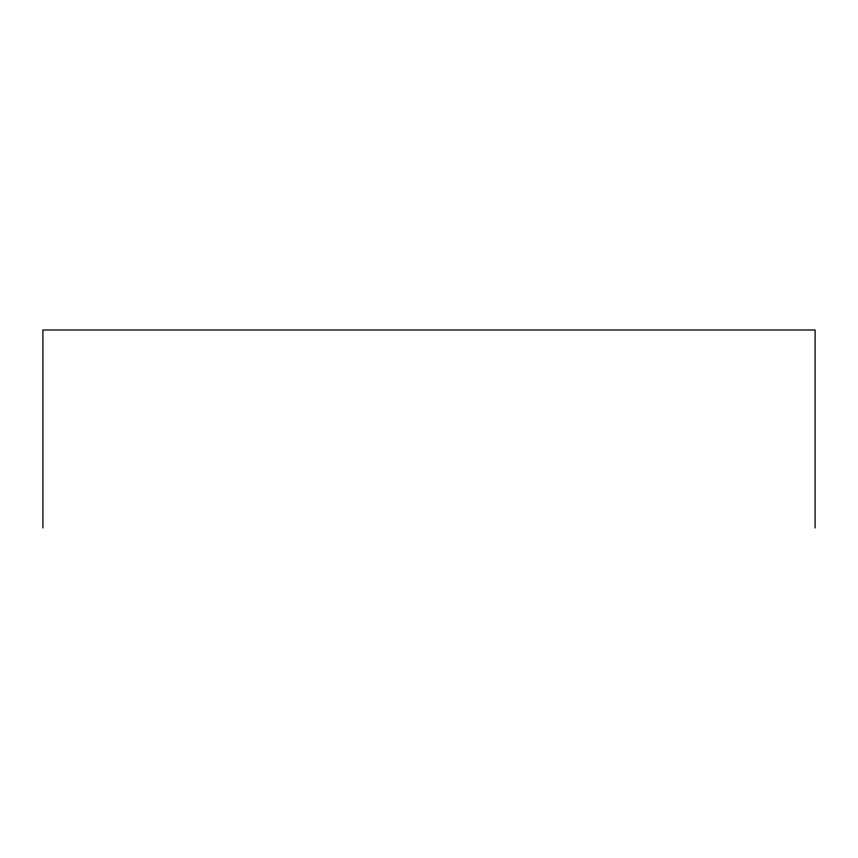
<?xml version="1.0" encoding="UTF-8"?>
<svg xmlns="http://www.w3.org/2000/svg" width="858" height="858" viewBox="0 0 858 858"><rect width="100%" height="100%" fill="white"/><g stroke="black" fill="none" stroke-linecap="round" stroke-linejoin="round"><path stroke-width="1.29" d="M815.1 528.013L815.1 329.987L42.9 329.987L42.9 528.013"/></g></svg>
